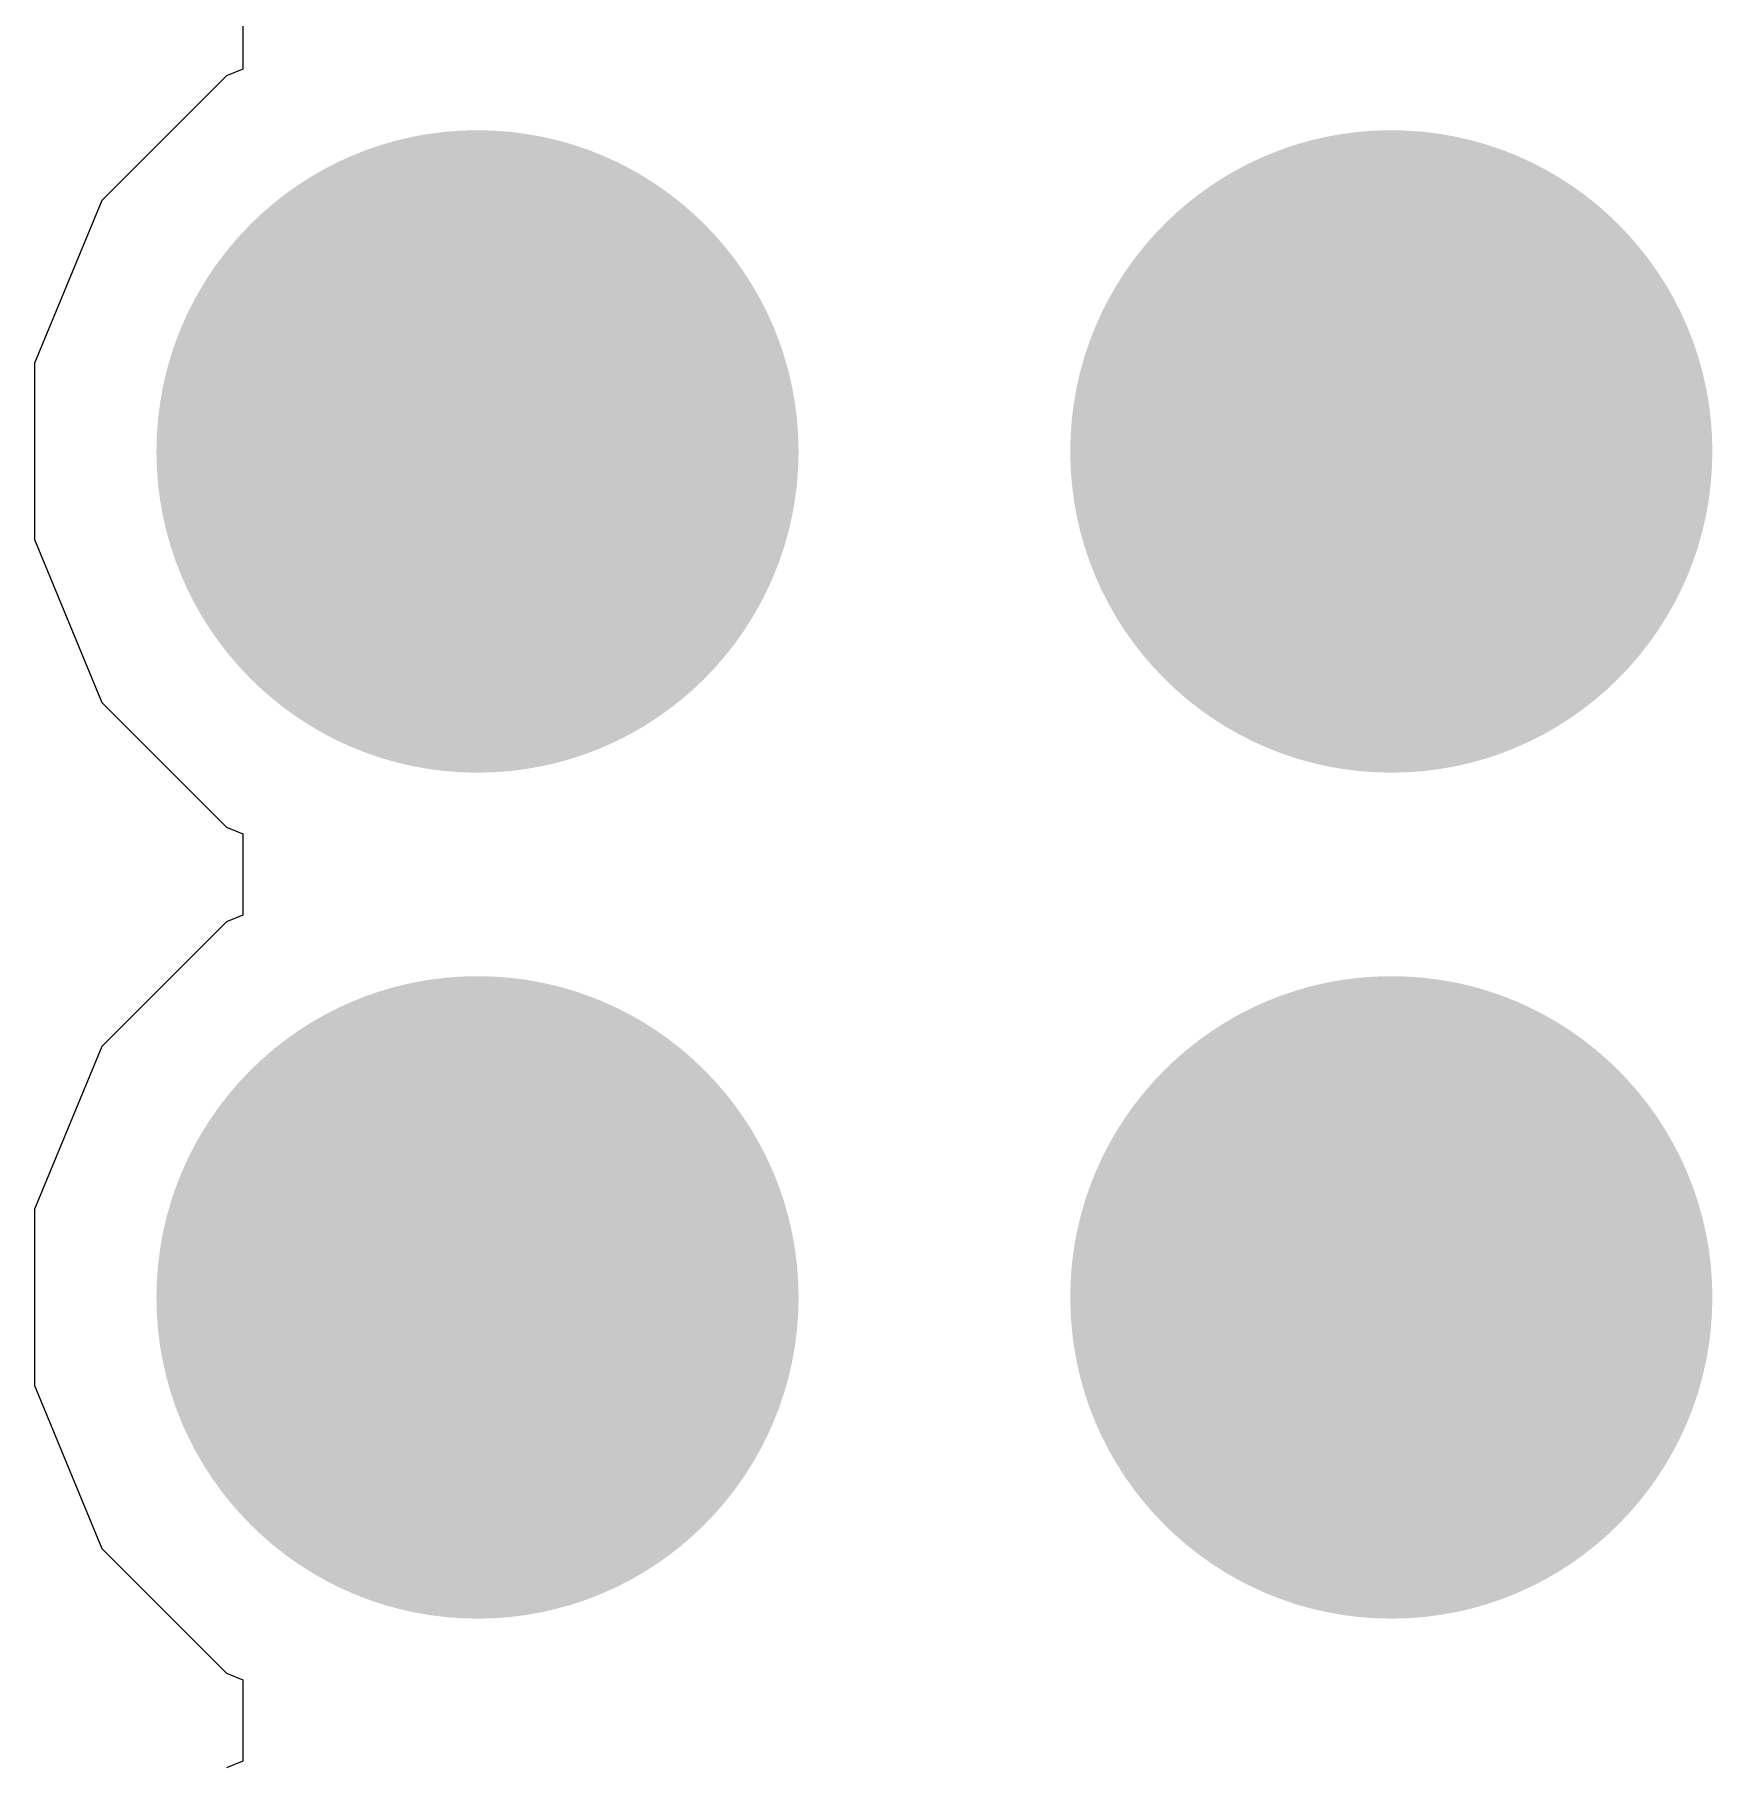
# Model space of a CAD drawing. Header units: inches. Extents: x -4 to 5258, y -4 to 5281.
# Drawn here: x 98.119 to 100.218, y 53.36 to 55.522 of the extents above; entities that cross this region are included whole.
import ezdxf

# ---------------------------------------------------------------- set-up
doc = ezdxf.new("R2010")
doc.units = ezdxf.units.IN
for name, color, linetype in [('Bottom Layer', 5, 'Continuous'), ('Bottom Solder', 6, 'Continuous'), ('Drill Drawing', 1, 'Continuous'), ('Layer 1', 16, 'Continuous'), ('Layer 2', 76, 'Continuous'), ('Top Layer', 1, 'Continuous'), ('Top Solder', 216, 'Continuous'), ('Via Holes', 16, 'Continuous')]:
    doc.layers.add(name, color=color, linetype=linetype)

msp = doc.modelspace()

# ---------------------------------------------------------------- hatches: boundary and pattern name
at = {"layer": 'Bottom Layer'}
h = msp.add_hatch(color=5, dxfattribs=at)
edge = h.paths.add_edge_path()
edge.add_arc((98.6729, 55.0004), 0.3, 0, 360)
h = msp.add_hatch(color=5, dxfattribs=at)
edge = h.paths.add_edge_path()
edge.add_arc((99.8159, 55.0004), 0.3, 0, 360)
h = msp.add_hatch(color=5, dxfattribs=at)
edge = h.paths.add_edge_path()
edge.add_arc((98.6729, 53.9428), 0.3, 0, 360)
h = msp.add_hatch(color=5, dxfattribs=at)
edge = h.paths.add_edge_path()
edge.add_arc((99.8159, 53.9428), 0.3, 0, 360)
at = {"layer": 'Bottom Solder'}
h = msp.add_hatch(color=6, dxfattribs=at)
edge = h.paths.add_edge_path()
edge.add_arc((98.6729, 55.0004), 0.4016, 0, 360)
h = msp.add_hatch(color=6, dxfattribs=at)
edge = h.paths.add_edge_path()
edge.add_arc((99.8159, 55.0004), 0.4016, 0, 360)
h = msp.add_hatch(color=6, dxfattribs=at)
edge = h.paths.add_edge_path()
edge.add_arc((98.6729, 53.9428), 0.4016, 0, 360)
h = msp.add_hatch(color=6, dxfattribs=at)
edge = h.paths.add_edge_path()
edge.add_arc((99.8159, 53.9428), 0.4016, 0, 360)
at = {"layer": 'Layer 1'}
h = msp.add_hatch(color=16, dxfattribs=at)
edge = h.paths.add_edge_path()
edge.add_arc((98.6729, 55.0004), 0.3, 0, 360)
h = msp.add_hatch(color=16, dxfattribs=at)
edge = h.paths.add_edge_path()
edge.add_arc((99.8159, 55.0004), 0.3, 0, 360)
h = msp.add_hatch(color=16, dxfattribs=at)
edge = h.paths.add_edge_path()
edge.add_arc((98.6729, 53.9428), 0.3, 0, 360)
h = msp.add_hatch(color=16, dxfattribs=at)
edge = h.paths.add_edge_path()
edge.add_arc((99.8159, 53.9428), 0.3, 0, 360)
at = {"layer": 'Layer 2'}
h = msp.add_hatch(color=76, dxfattribs=at)
edge = h.paths.add_edge_path()
edge.add_arc((98.6729, 55.0004), 0.3, 0, 360)
h = msp.add_hatch(color=76, dxfattribs=at)
edge = h.paths.add_edge_path()
edge.add_arc((99.8159, 55.0004), 0.3, 0, 360)
h = msp.add_hatch(color=76, dxfattribs=at)
edge = h.paths.add_edge_path()
edge.add_arc((98.6729, 53.9428), 0.3, 0, 360)
h = msp.add_hatch(color=76, dxfattribs=at)
edge = h.paths.add_edge_path()
edge.add_arc((99.8159, 53.9428), 0.3, 0, 360)
at = {"layer": 'Top Layer'}
h = msp.add_hatch(color=1, dxfattribs=at)
edge = h.paths.add_edge_path()
edge.add_arc((98.6729, 55.0004), 0.3, 0, 360)
h = msp.add_hatch(color=1, dxfattribs=at)
edge = h.paths.add_edge_path()
edge.add_arc((99.8159, 55.0004), 0.3, 0, 360)
h = msp.add_hatch(color=1, dxfattribs=at)
edge = h.paths.add_edge_path()
edge.add_arc((98.6729, 53.9428), 0.3, 0, 360)
h = msp.add_hatch(color=1, dxfattribs=at)
edge = h.paths.add_edge_path()
edge.add_arc((99.8159, 53.9428), 0.3, 0, 360)
at = {"layer": 'Top Solder'}
h = msp.add_hatch(color=216, dxfattribs=at)
edge = h.paths.add_edge_path()
edge.add_arc((98.6729, 55.0004), 0.4016, 0, 360)
h = msp.add_hatch(color=216, dxfattribs=at)
edge = h.paths.add_edge_path()
edge.add_arc((99.8159, 55.0004), 0.4016, 0, 360)
h = msp.add_hatch(color=216, dxfattribs=at)
edge = h.paths.add_edge_path()
edge.add_arc((98.6729, 53.9428), 0.4016, 0, 360)
h = msp.add_hatch(color=216, dxfattribs=at)
edge = h.paths.add_edge_path()
edge.add_arc((99.8159, 53.9428), 0.4016, 0, 360)
at = {"layer": 'Via Holes'}
h = msp.add_hatch(color=7, dxfattribs=at)
edge = h.paths.add_edge_path()
edge.add_arc((98.6729, 55.0004), 0.15, 0, 360)
h = msp.add_hatch(color=7, dxfattribs=at)
edge = h.paths.add_edge_path()
edge.add_arc((99.8159, 55.0004), 0.15, 0, 360)
h = msp.add_hatch(color=7, dxfattribs=at)
edge = h.paths.add_edge_path()
edge.add_arc((98.6729, 53.9428), 0.15, 0, 360)
h = msp.add_hatch(color=7, dxfattribs=at)
edge = h.paths.add_edge_path()
edge.add_arc((99.8159, 53.9428), 0.15, 0, 360)

# ---------------------------------------------------------------- linework, layer by layer
at = {"layer": 'Drill Drawing'}
for points in [[(98.5459, 55.1274, 0.0508, 0.0508, 0), (98.5459, 55.2544, 0.0508, 0.0508, 0)], [(98.5459, 55.2544, 0.0508, 0.0508, 0), (98.7999, 55.2544, 0.0508, 0.0508, 0)], [(98.7999, 55.1274, 0.0508, 0.0508, 0), (98.7999, 55.2544, 0.0508, 0.0508, 0)], [(99.6889, 55.1274, 0.0508, 0.0508, 0), (99.6889, 55.2544, 0.0508, 0.0508, 0)], [(99.6889, 55.2544, 0.0508, 0.0508, 0), (99.9429, 55.2544, 0.0508, 0.0508, 0)], [(99.9429, 55.1274, 0.0508, 0.0508, 0), (99.9429, 55.2544, 0.0508, 0.0508, 0)], [(98.5967, 55.0766, 0.0508, 0.0508, 0), (98.5967, 55.1528, 0.0508, 0.0508, 0)], [(98.5967, 55.1528, 0.0508, 0.0508, 0), (98.7491, 55.1528, 0.0508, 0.0508, 0)], [(98.7491, 55.0766, 0.0508, 0.0508, 0), (98.7491, 55.1528, 0.0508, 0.0508, 0)], [(99.7397, 55.0766, 0.0508, 0.0508, 0), (99.7397, 55.1528, 0.0508, 0.0508, 0)], [(99.7397, 55.1528, 0.0508, 0.0508, 0), (99.8921, 55.1528, 0.0508, 0.0508, 0)], [(99.8921, 55.0766, 0.0508, 0.0508, 0), (99.8921, 55.1528, 0.0508, 0.0508, 0)], [(98.4189, 54.8734, 0.0508, 0.0508, 0), (98.4189, 55.1274, 0.0508, 0.0508, 0)], [(98.4189, 55.1274, 0.0508, 0.0508, 0), (98.5459, 55.1274, 0.0508, 0.0508, 0)], [(98.7999, 55.1274, 0.0508, 0.0508, 0), (98.9269, 55.1274, 0.0508, 0.0508, 0)], [(98.9269, 54.8734, 0.0508, 0.0508, 0), (98.9269, 55.1274, 0.0508, 0.0508, 0)], [(99.5619, 54.8734, 0.0508, 0.0508, 0), (99.5619, 55.1274, 0.0508, 0.0508, 0)], [(99.5619, 55.1274, 0.0508, 0.0508, 0), (99.6889, 55.1274, 0.0508, 0.0508, 0)], [(99.9429, 55.1274, 0.0508, 0.0508, 0), (100.0699, 55.1274, 0.0508, 0.0508, 0)], [(100.0699, 54.8734, 0.0508, 0.0508, 0), (100.0699, 55.1274, 0.0508, 0.0508, 0)], [(98.5205, 54.9242, 0.0508, 0.0508, 0), (98.5205, 55.0766, 0.0508, 0.0508, 0)], [(98.5205, 55.0766, 0.0508, 0.0508, 0), (98.5967, 55.0766, 0.0508, 0.0508, 0)], [(98.7491, 55.0766, 0.0508, 0.0508, 0), (98.8253, 55.0766, 0.0508, 0.0508, 0)], [(98.8253, 54.9242, 0.0508, 0.0508, 0), (98.8253, 55.0766, 0.0508, 0.0508, 0)], [(99.6635, 54.9242, 0.0508, 0.0508, 0), (99.6635, 55.0766, 0.0508, 0.0508, 0)], [(99.6635, 55.0766, 0.0508, 0.0508, 0), (99.7397, 55.0766, 0.0508, 0.0508, 0)], [(99.8921, 55.0766, 0.0508, 0.0508, 0), (99.9683, 55.0766, 0.0508, 0.0508, 0)], [(99.9683, 54.9242, 0.0508, 0.0508, 0), (99.9683, 55.0766, 0.0508, 0.0508, 0)], [(98.5205, 54.9242, 0.0508, 0.0508, 0), (98.5967, 54.9242, 0.0508, 0.0508, 0)], [(98.5967, 54.848, 0.0508, 0.0508, 0), (98.5967, 54.9242, 0.0508, 0.0508, 0)], [(98.7491, 54.9242, 0.0508, 0.0508, 0), (98.8253, 54.9242, 0.0508, 0.0508, 0)], [(98.7491, 54.848, 0.0508, 0.0508, 0), (98.7491, 54.9242, 0.0508, 0.0508, 0)], [(99.6635, 54.9242, 0.0508, 0.0508, 0), (99.7397, 54.9242, 0.0508, 0.0508, 0)], [(99.7397, 54.848, 0.0508, 0.0508, 0), (99.7397, 54.9242, 0.0508, 0.0508, 0)], [(99.8921, 54.9242, 0.0508, 0.0508, 0), (99.9683, 54.9242, 0.0508, 0.0508, 0)], [(99.8921, 54.848, 0.0508, 0.0508, 0), (99.8921, 54.9242, 0.0508, 0.0508, 0)], [(98.4189, 54.8734, 0.0508, 0.0508, 0), (98.5459, 54.8734, 0.0508, 0.0508, 0)], [(98.5459, 54.7464, 0.0508, 0.0508, 0), (98.5459, 54.8734, 0.0508, 0.0508, 0)], [(98.7999, 54.8734, 0.0508, 0.0508, 0), (98.9269, 54.8734, 0.0508, 0.0508, 0)], [(98.7999, 54.7464, 0.0508, 0.0508, 0), (98.7999, 54.8734, 0.0508, 0.0508, 0)], [(99.5619, 54.8734, 0.0508, 0.0508, 0), (99.6889, 54.8734, 0.0508, 0.0508, 0)], [(99.6889, 54.7464, 0.0508, 0.0508, 0), (99.6889, 54.8734, 0.0508, 0.0508, 0)], [(99.9429, 54.8734, 0.0508, 0.0508, 0), (100.0699, 54.8734, 0.0508, 0.0508, 0)], [(99.9429, 54.7464, 0.0508, 0.0508, 0), (99.9429, 54.8734, 0.0508, 0.0508, 0)], [(98.5967, 54.848, 0.0508, 0.0508, 0), (98.7491, 54.848, 0.0508, 0.0508, 0)], [(99.7397, 54.848, 0.0508, 0.0508, 0), (99.8921, 54.848, 0.0508, 0.0508, 0)], [(98.5459, 54.7464, 0.0508, 0.0508, 0), (98.7999, 54.7464, 0.0508, 0.0508, 0)], [(99.6889, 54.7464, 0.0508, 0.0508, 0), (99.9429, 54.7464, 0.0508, 0.0508, 0)], [(98.5459, 54.0698, 0.0508, 0.0508, 0), (98.5459, 54.1968, 0.0508, 0.0508, 0)], [(98.5459, 54.1968, 0.0508, 0.0508, 0), (98.7999, 54.1968, 0.0508, 0.0508, 0)], [(98.7999, 54.0698, 0.0508, 0.0508, 0), (98.7999, 54.1968, 0.0508, 0.0508, 0)], [(99.6889, 54.0698, 0.0508, 0.0508, 0), (99.6889, 54.1968, 0.0508, 0.0508, 0)], [(99.6889, 54.1968, 0.0508, 0.0508, 0), (99.9429, 54.1968, 0.0508, 0.0508, 0)], [(99.9429, 54.0698, 0.0508, 0.0508, 0), (99.9429, 54.1968, 0.0508, 0.0508, 0)], [(98.5967, 54.019, 0.0508, 0.0508, 0), (98.5967, 54.0952, 0.0508, 0.0508, 0)], [(98.5967, 54.0952, 0.0508, 0.0508, 0), (98.7491, 54.0952, 0.0508, 0.0508, 0)], [(98.7491, 54.019, 0.0508, 0.0508, 0), (98.7491, 54.0952, 0.0508, 0.0508, 0)], [(99.7397, 54.019, 0.0508, 0.0508, 0), (99.7397, 54.0952, 0.0508, 0.0508, 0)], [(99.7397, 54.0952, 0.0508, 0.0508, 0), (99.8921, 54.0952, 0.0508, 0.0508, 0)], [(99.8921, 54.019, 0.0508, 0.0508, 0), (99.8921, 54.0952, 0.0508, 0.0508, 0)], [(98.4189, 53.8158, 0.0508, 0.0508, 0), (98.4189, 54.0698, 0.0508, 0.0508, 0)], [(98.4189, 54.0698, 0.0508, 0.0508, 0), (98.5459, 54.0698, 0.0508, 0.0508, 0)], [(98.7999, 54.0698, 0.0508, 0.0508, 0), (98.9269, 54.0698, 0.0508, 0.0508, 0)], [(98.9269, 53.8158, 0.0508, 0.0508, 0), (98.9269, 54.0698, 0.0508, 0.0508, 0)], [(99.5619, 53.8158, 0.0508, 0.0508, 0), (99.5619, 54.0698, 0.0508, 0.0508, 0)], [(99.5619, 54.0698, 0.0508, 0.0508, 0), (99.6889, 54.0698, 0.0508, 0.0508, 0)], [(99.9429, 54.0698, 0.0508, 0.0508, 0), (100.0699, 54.0698, 0.0508, 0.0508, 0)], [(100.0699, 53.8158, 0.0508, 0.0508, 0), (100.0699, 54.0698, 0.0508, 0.0508, 0)], [(98.5205, 53.8666, 0.0508, 0.0508, 0), (98.5205, 54.019, 0.0508, 0.0508, 0)], [(98.5205, 54.019, 0.0508, 0.0508, 0), (98.5967, 54.019, 0.0508, 0.0508, 0)], [(98.7491, 54.019, 0.0508, 0.0508, 0), (98.8253, 54.019, 0.0508, 0.0508, 0)], [(98.8253, 53.8666, 0.0508, 0.0508, 0), (98.8253, 54.019, 0.0508, 0.0508, 0)], [(99.6635, 53.8666, 0.0508, 0.0508, 0), (99.6635, 54.019, 0.0508, 0.0508, 0)], [(99.6635, 54.019, 0.0508, 0.0508, 0), (99.7397, 54.019, 0.0508, 0.0508, 0)], [(99.8921, 54.019, 0.0508, 0.0508, 0), (99.9683, 54.019, 0.0508, 0.0508, 0)], [(99.9683, 53.8666, 0.0508, 0.0508, 0), (99.9683, 54.019, 0.0508, 0.0508, 0)], [(98.5205, 53.8666, 0.0508, 0.0508, 0), (98.5967, 53.8666, 0.0508, 0.0508, 0)], [(98.5967, 53.7904, 0.0508, 0.0508, 0), (98.5967, 53.8666, 0.0508, 0.0508, 0)], [(98.7491, 53.8666, 0.0508, 0.0508, 0), (98.8253, 53.8666, 0.0508, 0.0508, 0)], [(98.7491, 53.7904, 0.0508, 0.0508, 0), (98.7491, 53.8666, 0.0508, 0.0508, 0)], [(99.6635, 53.8666, 0.0508, 0.0508, 0), (99.7397, 53.8666, 0.0508, 0.0508, 0)], [(99.7397, 53.7904, 0.0508, 0.0508, 0), (99.7397, 53.8666, 0.0508, 0.0508, 0)], [(99.8921, 53.8666, 0.0508, 0.0508, 0), (99.9683, 53.8666, 0.0508, 0.0508, 0)], [(99.8921, 53.7904, 0.0508, 0.0508, 0), (99.8921, 53.8666, 0.0508, 0.0508, 0)], [(98.4189, 53.8158, 0.0508, 0.0508, 0), (98.5459, 53.8158, 0.0508, 0.0508, 0)], [(98.5459, 53.6888, 0.0508, 0.0508, 0), (98.5459, 53.8158, 0.0508, 0.0508, 0)], [(98.7999, 53.8158, 0.0508, 0.0508, 0), (98.9269, 53.8158, 0.0508, 0.0508, 0)], [(98.7999, 53.6888, 0.0508, 0.0508, 0), (98.7999, 53.8158, 0.0508, 0.0508, 0)], [(99.5619, 53.8158, 0.0508, 0.0508, 0), (99.6889, 53.8158, 0.0508, 0.0508, 0)], [(99.6889, 53.6888, 0.0508, 0.0508, 0), (99.6889, 53.8158, 0.0508, 0.0508, 0)], [(99.9429, 53.8158, 0.0508, 0.0508, 0), (100.0699, 53.8158, 0.0508, 0.0508, 0)], [(99.9429, 53.6888, 0.0508, 0.0508, 0), (99.9429, 53.8158, 0.0508, 0.0508, 0)], [(98.5967, 53.7904, 0.0508, 0.0508, 0), (98.7491, 53.7904, 0.0508, 0.0508, 0)], [(99.7397, 53.7904, 0.0508, 0.0508, 0), (99.8921, 53.7904, 0.0508, 0.0508, 0)], [(98.5459, 53.6888, 0.0508, 0.0508, 0), (98.7999, 53.6888, 0.0508, 0.0508, 0)], [(99.6889, 53.6888, 0.0508, 0.0508, 0), (99.9429, 53.6888, 0.0508, 0.0508, 0)]]:
    msp.add_lwpolyline(points, format="xyseb", dxfattribs=at)
for points in [[(98.5332, 55.2544, 0.0254, 0.0254, 1), (98.5586, 55.2544, 0.0254, 0.0254, 1)], [(98.5332, 55.2544, 0.0254, 0.0254, 1), (98.5586, 55.2544, 0.0254, 0.0254, 1)], [(98.7872, 55.2544, 0.0254, 0.0254, 1), (98.8126, 55.2544, 0.0254, 0.0254, 1)], [(98.7872, 55.2544, 0.0254, 0.0254, 1), (98.8126, 55.2544, 0.0254, 0.0254, 1)], [(99.6762, 55.2544, 0.0254, 0.0254, 1), (99.7016, 55.2544, 0.0254, 0.0254, 1)], [(99.6762, 55.2544, 0.0254, 0.0254, 1), (99.7016, 55.2544, 0.0254, 0.0254, 1)], [(99.9302, 55.2544, 0.0254, 0.0254, 1), (99.9556, 55.2544, 0.0254, 0.0254, 1)], [(99.9302, 55.2544, 0.0254, 0.0254, 1), (99.9556, 55.2544, 0.0254, 0.0254, 1)], [(98.584, 55.1528, 0.0254, 0.0254, 1), (98.6094, 55.1528, 0.0254, 0.0254, 1)], [(98.584, 55.1528, 0.0254, 0.0254, 1), (98.6094, 55.1528, 0.0254, 0.0254, 1)], [(98.7364, 55.1528, 0.0254, 0.0254, 1), (98.7618, 55.1528, 0.0254, 0.0254, 1)], [(98.7364, 55.1528, 0.0254, 0.0254, 1), (98.7618, 55.1528, 0.0254, 0.0254, 1)], [(99.727, 55.1528, 0.0254, 0.0254, 1), (99.7524, 55.1528, 0.0254, 0.0254, 1)], [(99.727, 55.1528, 0.0254, 0.0254, 1), (99.7524, 55.1528, 0.0254, 0.0254, 1)], [(99.8794, 55.1528, 0.0254, 0.0254, 1), (99.9048, 55.1528, 0.0254, 0.0254, 1)], [(99.8794, 55.1528, 0.0254, 0.0254, 1), (99.9048, 55.1528, 0.0254, 0.0254, 1)], [(98.4062, 55.1274, 0.0254, 0.0254, 1), (98.4316, 55.1274, 0.0254, 0.0254, 1)], [(98.4062, 55.1274, 0.0254, 0.0254, 1), (98.4316, 55.1274, 0.0254, 0.0254, 1)], [(98.5332, 55.1274, 0.0254, 0.0254, 1), (98.5586, 55.1274, 0.0254, 0.0254, 1)], [(98.5332, 55.1274, 0.0254, 0.0254, 1), (98.5586, 55.1274, 0.0254, 0.0254, 1)], [(98.7872, 55.1274, 0.0254, 0.0254, 1), (98.8126, 55.1274, 0.0254, 0.0254, 1)], [(98.7872, 55.1274, 0.0254, 0.0254, 1), (98.8126, 55.1274, 0.0254, 0.0254, 1)], [(98.9142, 55.1274, 0.0254, 0.0254, 1), (98.9396, 55.1274, 0.0254, 0.0254, 1)], [(98.9142, 55.1274, 0.0254, 0.0254, 1), (98.9396, 55.1274, 0.0254, 0.0254, 1)], [(99.5492, 55.1274, 0.0254, 0.0254, 1), (99.5746, 55.1274, 0.0254, 0.0254, 1)], [(99.5492, 55.1274, 0.0254, 0.0254, 1), (99.5746, 55.1274, 0.0254, 0.0254, 1)], [(99.6762, 55.1274, 0.0254, 0.0254, 1), (99.7016, 55.1274, 0.0254, 0.0254, 1)], [(99.6762, 55.1274, 0.0254, 0.0254, 1), (99.7016, 55.1274, 0.0254, 0.0254, 1)], [(99.9302, 55.1274, 0.0254, 0.0254, 1), (99.9556, 55.1274, 0.0254, 0.0254, 1)], [(99.9302, 55.1274, 0.0254, 0.0254, 1), (99.9556, 55.1274, 0.0254, 0.0254, 1)], [(100.0572, 55.1274, 0.0254, 0.0254, 1), (100.0826, 55.1274, 0.0254, 0.0254, 1)], [(100.0572, 55.1274, 0.0254, 0.0254, 1), (100.0826, 55.1274, 0.0254, 0.0254, 1)], [(98.5078, 55.0766, 0.0254, 0.0254, 1), (98.5332, 55.0766, 0.0254, 0.0254, 1)], [(98.5078, 55.0766, 0.0254, 0.0254, 1), (98.5332, 55.0766, 0.0254, 0.0254, 1)], [(98.584, 55.0766, 0.0254, 0.0254, 1), (98.6094, 55.0766, 0.0254, 0.0254, 1)], [(98.584, 55.0766, 0.0254, 0.0254, 1), (98.6094, 55.0766, 0.0254, 0.0254, 1)], [(98.7364, 55.0766, 0.0254, 0.0254, 1), (98.7618, 55.0766, 0.0254, 0.0254, 1)], [(98.7364, 55.0766, 0.0254, 0.0254, 1), (98.7618, 55.0766, 0.0254, 0.0254, 1)], [(98.8126, 55.0766, 0.0254, 0.0254, 1), (98.838, 55.0766, 0.0254, 0.0254, 1)], [(98.8126, 55.0766, 0.0254, 0.0254, 1), (98.838, 55.0766, 0.0254, 0.0254, 1)], [(99.6508, 55.0766, 0.0254, 0.0254, 1), (99.6762, 55.0766, 0.0254, 0.0254, 1)], [(99.6508, 55.0766, 0.0254, 0.0254, 1), (99.6762, 55.0766, 0.0254, 0.0254, 1)], [(99.727, 55.0766, 0.0254, 0.0254, 1), (99.7524, 55.0766, 0.0254, 0.0254, 1)], [(99.727, 55.0766, 0.0254, 0.0254, 1), (99.7524, 55.0766, 0.0254, 0.0254, 1)], [(99.8794, 55.0766, 0.0254, 0.0254, 1), (99.9048, 55.0766, 0.0254, 0.0254, 1)], [(99.8794, 55.0766, 0.0254, 0.0254, 1), (99.9048, 55.0766, 0.0254, 0.0254, 1)], [(99.9556, 55.0766, 0.0254, 0.0254, 1), (99.981, 55.0766, 0.0254, 0.0254, 1)], [(99.9556, 55.0766, 0.0254, 0.0254, 1), (99.981, 55.0766, 0.0254, 0.0254, 1)], [(98.5078, 54.9242, 0.0254, 0.0254, 1), (98.5332, 54.9242, 0.0254, 0.0254, 1)], [(98.5078, 54.9242, 0.0254, 0.0254, 1), (98.5332, 54.9242, 0.0254, 0.0254, 1)], [(98.584, 54.9242, 0.0254, 0.0254, 1), (98.6094, 54.9242, 0.0254, 0.0254, 1)], [(98.584, 54.9242, 0.0254, 0.0254, 1), (98.6094, 54.9242, 0.0254, 0.0254, 1)], [(98.7364, 54.9242, 0.0254, 0.0254, 1), (98.7618, 54.9242, 0.0254, 0.0254, 1)], [(98.7364, 54.9242, 0.0254, 0.0254, 1), (98.7618, 54.9242, 0.0254, 0.0254, 1)], [(98.8126, 54.9242, 0.0254, 0.0254, 1), (98.838, 54.9242, 0.0254, 0.0254, 1)], [(98.8126, 54.9242, 0.0254, 0.0254, 1), (98.838, 54.9242, 0.0254, 0.0254, 1)], [(99.6508, 54.9242, 0.0254, 0.0254, 1), (99.6762, 54.9242, 0.0254, 0.0254, 1)], [(99.6508, 54.9242, 0.0254, 0.0254, 1), (99.6762, 54.9242, 0.0254, 0.0254, 1)], [(99.727, 54.9242, 0.0254, 0.0254, 1), (99.7524, 54.9242, 0.0254, 0.0254, 1)], [(99.727, 54.9242, 0.0254, 0.0254, 1), (99.7524, 54.9242, 0.0254, 0.0254, 1)], [(99.8794, 54.9242, 0.0254, 0.0254, 1), (99.9048, 54.9242, 0.0254, 0.0254, 1)], [(99.8794, 54.9242, 0.0254, 0.0254, 1), (99.9048, 54.9242, 0.0254, 0.0254, 1)], [(99.9556, 54.9242, 0.0254, 0.0254, 1), (99.981, 54.9242, 0.0254, 0.0254, 1)], [(99.9556, 54.9242, 0.0254, 0.0254, 1), (99.981, 54.9242, 0.0254, 0.0254, 1)], [(98.4062, 54.8734, 0.0254, 0.0254, 1), (98.4316, 54.8734, 0.0254, 0.0254, 1)], [(98.4062, 54.8734, 0.0254, 0.0254, 1), (98.4316, 54.8734, 0.0254, 0.0254, 1)], [(98.5332, 54.8734, 0.0254, 0.0254, 1), (98.5586, 54.8734, 0.0254, 0.0254, 1)], [(98.5332, 54.8734, 0.0254, 0.0254, 1), (98.5586, 54.8734, 0.0254, 0.0254, 1)], [(98.7872, 54.8734, 0.0254, 0.0254, 1), (98.8126, 54.8734, 0.0254, 0.0254, 1)], [(98.7872, 54.8734, 0.0254, 0.0254, 1), (98.8126, 54.8734, 0.0254, 0.0254, 1)], [(98.9142, 54.8734, 0.0254, 0.0254, 1), (98.9396, 54.8734, 0.0254, 0.0254, 1)], [(98.9142, 54.8734, 0.0254, 0.0254, 1), (98.9396, 54.8734, 0.0254, 0.0254, 1)], [(99.5492, 54.8734, 0.0254, 0.0254, 1), (99.5746, 54.8734, 0.0254, 0.0254, 1)], [(99.5492, 54.8734, 0.0254, 0.0254, 1), (99.5746, 54.8734, 0.0254, 0.0254, 1)], [(99.6762, 54.8734, 0.0254, 0.0254, 1), (99.7016, 54.8734, 0.0254, 0.0254, 1)], [(99.6762, 54.8734, 0.0254, 0.0254, 1), (99.7016, 54.8734, 0.0254, 0.0254, 1)], [(99.9302, 54.8734, 0.0254, 0.0254, 1), (99.9556, 54.8734, 0.0254, 0.0254, 1)], [(99.9302, 54.8734, 0.0254, 0.0254, 1), (99.9556, 54.8734, 0.0254, 0.0254, 1)], [(100.0572, 54.8734, 0.0254, 0.0254, 1), (100.0826, 54.8734, 0.0254, 0.0254, 1)], [(100.0572, 54.8734, 0.0254, 0.0254, 1), (100.0826, 54.8734, 0.0254, 0.0254, 1)], [(98.584, 54.848, 0.0254, 0.0254, 1), (98.6094, 54.848, 0.0254, 0.0254, 1)], [(98.584, 54.848, 0.0254, 0.0254, 1), (98.6094, 54.848, 0.0254, 0.0254, 1)], [(98.7364, 54.848, 0.0254, 0.0254, 1), (98.7618, 54.848, 0.0254, 0.0254, 1)], [(98.7364, 54.848, 0.0254, 0.0254, 1), (98.7618, 54.848, 0.0254, 0.0254, 1)], [(99.727, 54.848, 0.0254, 0.0254, 1), (99.7524, 54.848, 0.0254, 0.0254, 1)], [(99.727, 54.848, 0.0254, 0.0254, 1), (99.7524, 54.848, 0.0254, 0.0254, 1)], [(99.8794, 54.848, 0.0254, 0.0254, 1), (99.9048, 54.848, 0.0254, 0.0254, 1)], [(99.8794, 54.848, 0.0254, 0.0254, 1), (99.9048, 54.848, 0.0254, 0.0254, 1)], [(98.5332, 54.7464, 0.0254, 0.0254, 1), (98.5586, 54.7464, 0.0254, 0.0254, 1)], [(98.5332, 54.7464, 0.0254, 0.0254, 1), (98.5586, 54.7464, 0.0254, 0.0254, 1)], [(98.7872, 54.7464, 0.0254, 0.0254, 1), (98.8126, 54.7464, 0.0254, 0.0254, 1)], [(98.7872, 54.7464, 0.0254, 0.0254, 1), (98.8126, 54.7464, 0.0254, 0.0254, 1)], [(99.6762, 54.7464, 0.0254, 0.0254, 1), (99.7016, 54.7464, 0.0254, 0.0254, 1)], [(99.6762, 54.7464, 0.0254, 0.0254, 1), (99.7016, 54.7464, 0.0254, 0.0254, 1)], [(99.9302, 54.7464, 0.0254, 0.0254, 1), (99.9556, 54.7464, 0.0254, 0.0254, 1)], [(99.9302, 54.7464, 0.0254, 0.0254, 1), (99.9556, 54.7464, 0.0254, 0.0254, 1)], [(98.5332, 54.1968, 0.0254, 0.0254, 1), (98.5586, 54.1968, 0.0254, 0.0254, 1)], [(98.5332, 54.1968, 0.0254, 0.0254, 1), (98.5586, 54.1968, 0.0254, 0.0254, 1)], [(98.7872, 54.1968, 0.0254, 0.0254, 1), (98.8126, 54.1968, 0.0254, 0.0254, 1)], [(98.7872, 54.1968, 0.0254, 0.0254, 1), (98.8126, 54.1968, 0.0254, 0.0254, 1)], [(99.6762, 54.1968, 0.0254, 0.0254, 1), (99.7016, 54.1968, 0.0254, 0.0254, 1)], [(99.6762, 54.1968, 0.0254, 0.0254, 1), (99.7016, 54.1968, 0.0254, 0.0254, 1)], [(99.9302, 54.1968, 0.0254, 0.0254, 1), (99.9556, 54.1968, 0.0254, 0.0254, 1)], [(99.9302, 54.1968, 0.0254, 0.0254, 1), (99.9556, 54.1968, 0.0254, 0.0254, 1)], [(98.584, 54.0952, 0.0254, 0.0254, 1), (98.6094, 54.0952, 0.0254, 0.0254, 1)], [(98.584, 54.0952, 0.0254, 0.0254, 1), (98.6094, 54.0952, 0.0254, 0.0254, 1)], [(98.7364, 54.0952, 0.0254, 0.0254, 1), (98.7618, 54.0952, 0.0254, 0.0254, 1)], [(98.7364, 54.0952, 0.0254, 0.0254, 1), (98.7618, 54.0952, 0.0254, 0.0254, 1)], [(99.727, 54.0952, 0.0254, 0.0254, 1), (99.7524, 54.0952, 0.0254, 0.0254, 1)], [(99.727, 54.0952, 0.0254, 0.0254, 1), (99.7524, 54.0952, 0.0254, 0.0254, 1)], [(99.8794, 54.0952, 0.0254, 0.0254, 1), (99.9048, 54.0952, 0.0254, 0.0254, 1)], [(99.8794, 54.0952, 0.0254, 0.0254, 1), (99.9048, 54.0952, 0.0254, 0.0254, 1)], [(98.4062, 54.0698, 0.0254, 0.0254, 1), (98.4316, 54.0698, 0.0254, 0.0254, 1)], [(98.4062, 54.0698, 0.0254, 0.0254, 1), (98.4316, 54.0698, 0.0254, 0.0254, 1)], [(98.5332, 54.0698, 0.0254, 0.0254, 1), (98.5586, 54.0698, 0.0254, 0.0254, 1)], [(98.5332, 54.0698, 0.0254, 0.0254, 1), (98.5586, 54.0698, 0.0254, 0.0254, 1)], [(98.7872, 54.0698, 0.0254, 0.0254, 1), (98.8126, 54.0698, 0.0254, 0.0254, 1)], [(98.7872, 54.0698, 0.0254, 0.0254, 1), (98.8126, 54.0698, 0.0254, 0.0254, 1)], [(98.9142, 54.0698, 0.0254, 0.0254, 1), (98.9396, 54.0698, 0.0254, 0.0254, 1)], [(98.9142, 54.0698, 0.0254, 0.0254, 1), (98.9396, 54.0698, 0.0254, 0.0254, 1)], [(99.5492, 54.0698, 0.0254, 0.0254, 1), (99.5746, 54.0698, 0.0254, 0.0254, 1)], [(99.5492, 54.0698, 0.0254, 0.0254, 1), (99.5746, 54.0698, 0.0254, 0.0254, 1)], [(99.6762, 54.0698, 0.0254, 0.0254, 1), (99.7016, 54.0698, 0.0254, 0.0254, 1)], [(99.6762, 54.0698, 0.0254, 0.0254, 1), (99.7016, 54.0698, 0.0254, 0.0254, 1)], [(99.9302, 54.0698, 0.0254, 0.0254, 1), (99.9556, 54.0698, 0.0254, 0.0254, 1)], [(99.9302, 54.0698, 0.0254, 0.0254, 1), (99.9556, 54.0698, 0.0254, 0.0254, 1)], [(100.0572, 54.0698, 0.0254, 0.0254, 1), (100.0826, 54.0698, 0.0254, 0.0254, 1)], [(100.0572, 54.0698, 0.0254, 0.0254, 1), (100.0826, 54.0698, 0.0254, 0.0254, 1)], [(98.5078, 54.019, 0.0254, 0.0254, 1), (98.5332, 54.019, 0.0254, 0.0254, 1)], [(98.5078, 54.019, 0.0254, 0.0254, 1), (98.5332, 54.019, 0.0254, 0.0254, 1)], [(98.584, 54.019, 0.0254, 0.0254, 1), (98.6094, 54.019, 0.0254, 0.0254, 1)], [(98.584, 54.019, 0.0254, 0.0254, 1), (98.6094, 54.019, 0.0254, 0.0254, 1)], [(98.7364, 54.019, 0.0254, 0.0254, 1), (98.7618, 54.019, 0.0254, 0.0254, 1)], [(98.7364, 54.019, 0.0254, 0.0254, 1), (98.7618, 54.019, 0.0254, 0.0254, 1)], [(98.8126, 54.019, 0.0254, 0.0254, 1), (98.838, 54.019, 0.0254, 0.0254, 1)], [(98.8126, 54.019, 0.0254, 0.0254, 1), (98.838, 54.019, 0.0254, 0.0254, 1)], [(99.6508, 54.019, 0.0254, 0.0254, 1), (99.6762, 54.019, 0.0254, 0.0254, 1)], [(99.6508, 54.019, 0.0254, 0.0254, 1), (99.6762, 54.019, 0.0254, 0.0254, 1)], [(99.727, 54.019, 0.0254, 0.0254, 1), (99.7524, 54.019, 0.0254, 0.0254, 1)], [(99.727, 54.019, 0.0254, 0.0254, 1), (99.7524, 54.019, 0.0254, 0.0254, 1)], [(99.8794, 54.019, 0.0254, 0.0254, 1), (99.9048, 54.019, 0.0254, 0.0254, 1)], [(99.8794, 54.019, 0.0254, 0.0254, 1), (99.9048, 54.019, 0.0254, 0.0254, 1)], [(99.9556, 54.019, 0.0254, 0.0254, 1), (99.981, 54.019, 0.0254, 0.0254, 1)], [(99.9556, 54.019, 0.0254, 0.0254, 1), (99.981, 54.019, 0.0254, 0.0254, 1)], [(98.5078, 53.8666, 0.0254, 0.0254, 1), (98.5332, 53.8666, 0.0254, 0.0254, 1)], [(98.5078, 53.8666, 0.0254, 0.0254, 1), (98.5332, 53.8666, 0.0254, 0.0254, 1)], [(98.584, 53.8666, 0.0254, 0.0254, 1), (98.6094, 53.8666, 0.0254, 0.0254, 1)], [(98.584, 53.8666, 0.0254, 0.0254, 1), (98.6094, 53.8666, 0.0254, 0.0254, 1)], [(98.7364, 53.8666, 0.0254, 0.0254, 1), (98.7618, 53.8666, 0.0254, 0.0254, 1)], [(98.7364, 53.8666, 0.0254, 0.0254, 1), (98.7618, 53.8666, 0.0254, 0.0254, 1)], [(98.8126, 53.8666, 0.0254, 0.0254, 1), (98.838, 53.8666, 0.0254, 0.0254, 1)], [(98.8126, 53.8666, 0.0254, 0.0254, 1), (98.838, 53.8666, 0.0254, 0.0254, 1)], [(99.6508, 53.8666, 0.0254, 0.0254, 1), (99.6762, 53.8666, 0.0254, 0.0254, 1)], [(99.6508, 53.8666, 0.0254, 0.0254, 1), (99.6762, 53.8666, 0.0254, 0.0254, 1)], [(99.727, 53.8666, 0.0254, 0.0254, 1), (99.7524, 53.8666, 0.0254, 0.0254, 1)], [(99.727, 53.8666, 0.0254, 0.0254, 1), (99.7524, 53.8666, 0.0254, 0.0254, 1)], [(99.8794, 53.8666, 0.0254, 0.0254, 1), (99.9048, 53.8666, 0.0254, 0.0254, 1)], [(99.8794, 53.8666, 0.0254, 0.0254, 1), (99.9048, 53.8666, 0.0254, 0.0254, 1)], [(99.9556, 53.8666, 0.0254, 0.0254, 1), (99.981, 53.8666, 0.0254, 0.0254, 1)], [(99.9556, 53.8666, 0.0254, 0.0254, 1), (99.981, 53.8666, 0.0254, 0.0254, 1)], [(98.4062, 53.8158, 0.0254, 0.0254, 1), (98.4316, 53.8158, 0.0254, 0.0254, 1)], [(98.4062, 53.8158, 0.0254, 0.0254, 1), (98.4316, 53.8158, 0.0254, 0.0254, 1)], [(98.5332, 53.8158, 0.0254, 0.0254, 1), (98.5586, 53.8158, 0.0254, 0.0254, 1)], [(98.5332, 53.8158, 0.0254, 0.0254, 1), (98.5586, 53.8158, 0.0254, 0.0254, 1)], [(98.7872, 53.8158, 0.0254, 0.0254, 1), (98.8126, 53.8158, 0.0254, 0.0254, 1)], [(98.7872, 53.8158, 0.0254, 0.0254, 1), (98.8126, 53.8158, 0.0254, 0.0254, 1)], [(98.9142, 53.8158, 0.0254, 0.0254, 1), (98.9396, 53.8158, 0.0254, 0.0254, 1)], [(98.9142, 53.8158, 0.0254, 0.0254, 1), (98.9396, 53.8158, 0.0254, 0.0254, 1)], [(99.5492, 53.8158, 0.0254, 0.0254, 1), (99.5746, 53.8158, 0.0254, 0.0254, 1)], [(99.5492, 53.8158, 0.0254, 0.0254, 1), (99.5746, 53.8158, 0.0254, 0.0254, 1)], [(99.6762, 53.8158, 0.0254, 0.0254, 1), (99.7016, 53.8158, 0.0254, 0.0254, 1)], [(99.6762, 53.8158, 0.0254, 0.0254, 1), (99.7016, 53.8158, 0.0254, 0.0254, 1)], [(99.9302, 53.8158, 0.0254, 0.0254, 1), (99.9556, 53.8158, 0.0254, 0.0254, 1)], [(99.9302, 53.8158, 0.0254, 0.0254, 1), (99.9556, 53.8158, 0.0254, 0.0254, 1)], [(100.0572, 53.8158, 0.0254, 0.0254, 1), (100.0826, 53.8158, 0.0254, 0.0254, 1)], [(100.0572, 53.8158, 0.0254, 0.0254, 1), (100.0826, 53.8158, 0.0254, 0.0254, 1)], [(98.584, 53.7904, 0.0254, 0.0254, 1), (98.6094, 53.7904, 0.0254, 0.0254, 1)], [(98.584, 53.7904, 0.0254, 0.0254, 1), (98.6094, 53.7904, 0.0254, 0.0254, 1)], [(98.7364, 53.7904, 0.0254, 0.0254, 1), (98.7618, 53.7904, 0.0254, 0.0254, 1)], [(98.7364, 53.7904, 0.0254, 0.0254, 1), (98.7618, 53.7904, 0.0254, 0.0254, 1)], [(99.727, 53.7904, 0.0254, 0.0254, 1), (99.7524, 53.7904, 0.0254, 0.0254, 1)], [(99.727, 53.7904, 0.0254, 0.0254, 1), (99.7524, 53.7904, 0.0254, 0.0254, 1)], [(99.8794, 53.7904, 0.0254, 0.0254, 1), (99.9048, 53.7904, 0.0254, 0.0254, 1)], [(99.8794, 53.7904, 0.0254, 0.0254, 1), (99.9048, 53.7904, 0.0254, 0.0254, 1)], [(98.5332, 53.6888, 0.0254, 0.0254, 1), (98.5586, 53.6888, 0.0254, 0.0254, 1)], [(98.5332, 53.6888, 0.0254, 0.0254, 1), (98.5586, 53.6888, 0.0254, 0.0254, 1)], [(98.7872, 53.6888, 0.0254, 0.0254, 1), (98.8126, 53.6888, 0.0254, 0.0254, 1)], [(98.7872, 53.6888, 0.0254, 0.0254, 1), (98.8126, 53.6888, 0.0254, 0.0254, 1)], [(99.6762, 53.6888, 0.0254, 0.0254, 1), (99.7016, 53.6888, 0.0254, 0.0254, 1)], [(99.6762, 53.6888, 0.0254, 0.0254, 1), (99.7016, 53.6888, 0.0254, 0.0254, 1)], [(99.9302, 53.6888, 0.0254, 0.0254, 1), (99.9556, 53.6888, 0.0254, 0.0254, 1)], [(99.9302, 53.6888, 0.0254, 0.0254, 1), (99.9556, 53.6888, 0.0254, 0.0254, 1)]]:
    msp.add_lwpolyline(points, format="xyseb", close=True, dxfattribs=at)
at = {"layer": 'Layer 2'}
for p, q in [((98.3793, 55.5801), (98.3793, 55.4785)), ((98.359, 55.4701), (98.2032, 55.3143)), ((98.3793, 55.4785), (98.359, 55.4701)), ((98.2032, 55.3143), (98.1189, 55.1106)), ((98.1189, 55.1106), (98.1189, 54.8902)), ((98.1189, 54.8902), (98.2032, 54.6866)), ((98.2032, 54.6866), (98.359, 54.5308)), ((98.359, 54.5308), (98.3793, 54.5224)), ((98.3793, 54.5224), (98.3793, 54.4208)), ((98.359, 54.4124), (98.2032, 54.2566)), ((98.3793, 54.4208), (98.359, 54.4124)), ((98.2032, 54.2566), (98.1189, 54.053)), ((98.1189, 54.053), (98.1189, 53.8326)), ((98.1189, 53.8326), (98.2032, 53.629)), ((98.2032, 53.629), (98.359, 53.4731)), ((98.359, 53.4731), (98.3793, 53.4647)), ((98.3793, 53.4647), (98.3793, 53.3631)), ((98.3793, 53.3631), (98.359, 53.3547))]:
    msp.add_line(p, q, dxfattribs=at)

doc.saveas('drawing.dxf')
